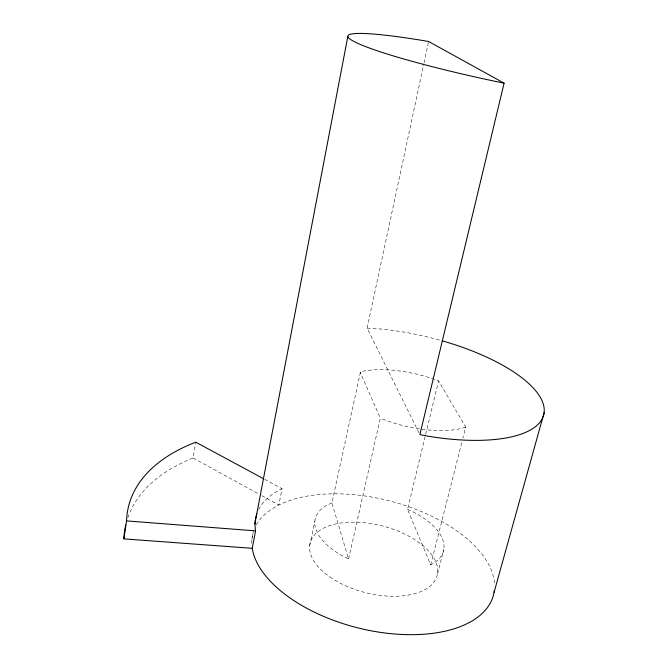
<?xml version="1.0" encoding="UTF-8"?>
<svg xmlns="http://www.w3.org/2000/svg" width="668" height="668" viewBox="0 0 668 668"><rect width="100%" height="100%" fill="white"/><g stroke="black" fill="none" stroke-linecap="round" stroke-linejoin="round"><path stroke-width="0.5" stroke-dasharray="3.34 2.5" d="M127.838 517.658A252.78 135.52 14.4 0 1 193.127 457.972L195.582 443.168M251.869 539.377L253.239 532.212M264.62 479.298L282.063 488.709L278.832 505.05L259.685 494.537M309.701 545.606L314.887 521.023M418.945 432.73L367.091 328.138L423.804 63.936M424.021 62.917L428.405 42.518M331.887 502.937L326.66 505.342A66.099 33.266 14.1 0 0 343.143 556.21L348.579 558.932L331.887 502.937L360.528 371.817A69.13 26.595 13.5 0 1 435.67 379.8L438.567 380.894L465.705 427.086L462.891 438.15M348.579 558.932L380.301 418.185L360.11 371.951M407.547 509.342L412.599 511.688A66.099 33.266 14.1 0 1 435.578 561.955L430.685 564.894L407.547 509.342L438.567 380.894M430.685 564.894L461.872 442.174M437.523 573.837L443.803 549.438M465.705 427.086L465.312 427.261A69.13 26.595 13.5 0 1 383.465 419.454L380.301 418.185M367.091 328.138L374.706 328.514A131.905 48.63 13.4 0 1 441.181 340.53M193.127 457.972L258.775 494.036M251.769 543.293A124.19 65.439 14.3 0 1 253.606 530.993M256.328 524.923A124.19 65.439 14.3 0 1 387.515 500.374A124.19 65.439 14.3 0 1 494.504 583.607M258.675 509.659A124.916 63.953 14.2 0 1 282.063 488.709M329.775 576.885A65.547 34.402 14.3 0 0 436.062 578.563A65.547 34.402 14.3 0 0 355.209 522.167A65.547 34.402 14.3 0 0 329.775 576.885"/><path stroke-width="1" d="M494.353 590.403A124.19 65.439 14.3 0 1 374.723 631.452A124.19 65.439 14.3 0 1 252.237 548.319L123.897 538.884L126.544 520.898A254.316 132.498 14.3 0 1 195.749 442.183L263.701 478.806M254.8 524.021L347.769 36.723M252.237 548.319L255.577 530.868A124.916 63.953 14.2 0 1 256.863 513.926M504.09 83.158L494.479 81.187A145.532 13.126 12.2 0 1 352.662 40.765A145.532 13.126 12.2 0 1 421.717 40.322L428.622 41.499L504.09 83.158L419.871 434.601L430.067 436.521A131.905 48.63 13.4 0 0 544.111 412.699A131.905 48.63 13.4 0 0 442.166 340.814M494.078 592.307L544.103 412.774M126.544 520.898L255.577 530.868M123.897 538.884A252.78 135.52 14.4 0 1 125.701 525.123"/></g></svg>
